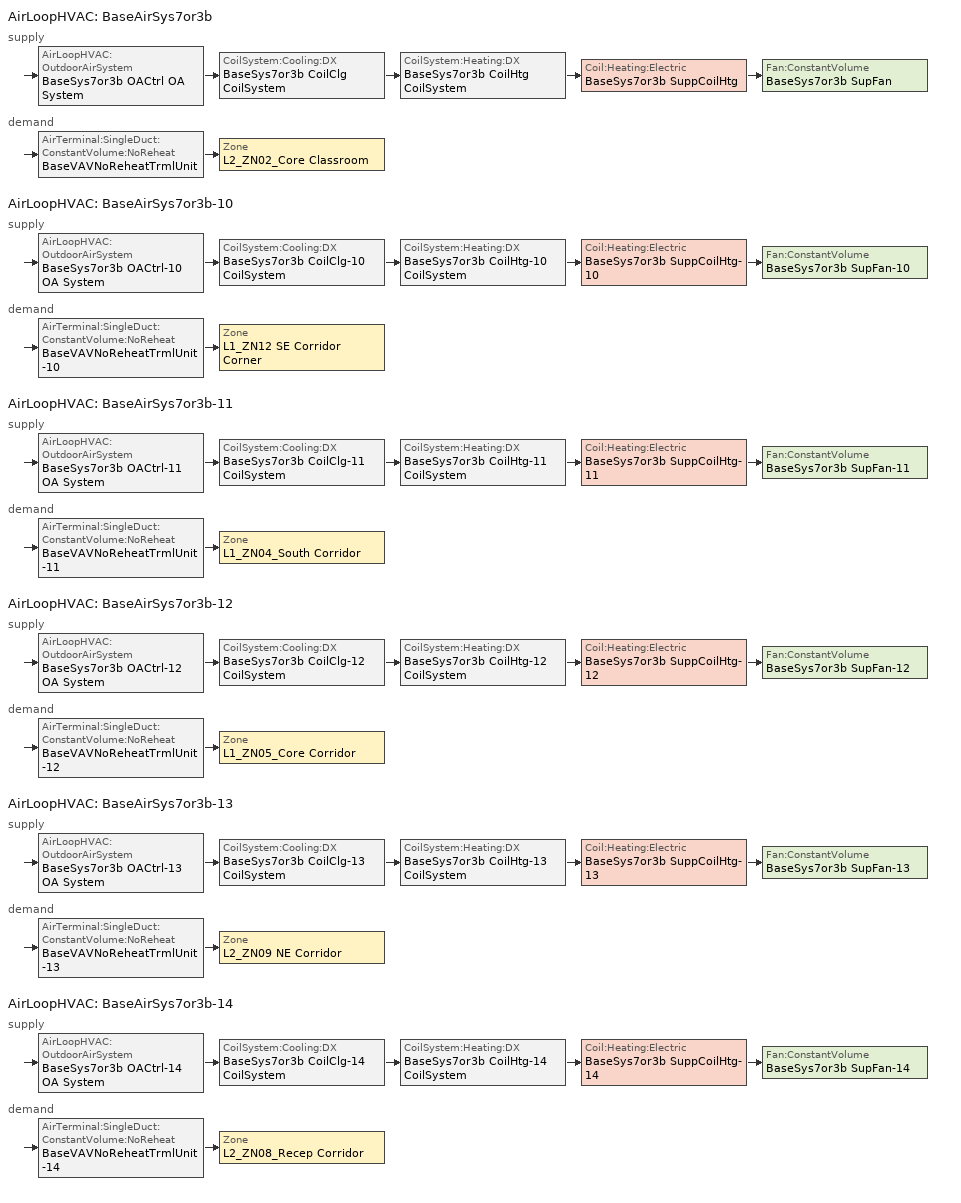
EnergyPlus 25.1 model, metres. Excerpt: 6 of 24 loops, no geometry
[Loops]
AirLoopHVAC 'BaseAirSys7or3b'
 supply: AirLoopHVAC:OutdoorAirSystem 'BaseSys7or3b OACtrl OA System' > CoilSystem:Cooling:DX 'BaseSys7or3b CoilClg CoilSystem' > CoilSystem:Heating:DX 'BaseSys7or3b CoilHtg CoilSystem' > Coil:Heating:Electric 'BaseSys7or3b SuppCoilHtg' > Fan:ConstantVolume 'BaseSys7or3b SupFan'
 demand: AirTerminal:SingleDuct:ConstantVolume:NoReheat 'BaseVAVNoReheatTrmlUnit' > Zone 'L2_ZN02_Core Classroom'
AirLoopHVAC 'BaseAirSys7or3b-10'
 supply: AirLoopHVAC:OutdoorAirSystem 'BaseSys7or3b OACtrl-10 OA System' > CoilSystem:Cooling:DX 'BaseSys7or3b CoilClg-10 CoilSystem' > CoilSystem:Heating:DX 'BaseSys7or3b CoilHtg-10 CoilSystem' > Coil:Heating:Electric 'BaseSys7or3b SuppCoilHtg-10' > Fan:ConstantVolume 'BaseSys7or3b SupFan-10'
 demand: AirTerminal:SingleDuct:ConstantVolume:NoReheat 'BaseVAVNoReheatTrmlUnit-10' > Zone 'L1_ZN12 SE Corridor Corner'
AirLoopHVAC 'BaseAirSys7or3b-11'
 supply: AirLoopHVAC:OutdoorAirSystem 'BaseSys7or3b OACtrl-11 OA System' > CoilSystem:Cooling:DX 'BaseSys7or3b CoilClg-11 CoilSystem' > CoilSystem:Heating:DX 'BaseSys7or3b CoilHtg-11 CoilSystem' > Coil:Heating:Electric 'BaseSys7or3b SuppCoilHtg-11' > Fan:ConstantVolume 'BaseSys7or3b SupFan-11'
 demand: AirTerminal:SingleDuct:ConstantVolume:NoReheat 'BaseVAVNoReheatTrmlUnit-11' > Zone 'L1_ZN04_South Corridor'
AirLoopHVAC 'BaseAirSys7or3b-12'
 supply: AirLoopHVAC:OutdoorAirSystem 'BaseSys7or3b OACtrl-12 OA System' > CoilSystem:Cooling:DX 'BaseSys7or3b CoilClg-12 CoilSystem' > CoilSystem:Heating:DX 'BaseSys7or3b CoilHtg-12 CoilSystem' > Coil:Heating:Electric 'BaseSys7or3b SuppCoilHtg-12' > Fan:ConstantVolume 'BaseSys7or3b SupFan-12'
 demand: AirTerminal:SingleDuct:ConstantVolume:NoReheat 'BaseVAVNoReheatTrmlUnit-12' > Zone 'L1_ZN05_Core Corridor'
AirLoopHVAC 'BaseAirSys7or3b-13'
 supply: AirLoopHVAC:OutdoorAirSystem 'BaseSys7or3b OACtrl-13 OA System' > CoilSystem:Cooling:DX 'BaseSys7or3b CoilClg-13 CoilSystem' > CoilSystem:Heating:DX 'BaseSys7or3b CoilHtg-13 CoilSystem' > Coil:Heating:Electric 'BaseSys7or3b SuppCoilHtg-13' > Fan:ConstantVolume 'BaseSys7or3b SupFan-13'
 demand: AirTerminal:SingleDuct:ConstantVolume:NoReheat 'BaseVAVNoReheatTrmlUnit-13' > Zone 'L2_ZN09 NE Corridor'
AirLoopHVAC 'BaseAirSys7or3b-14'
 supply: AirLoopHVAC:OutdoorAirSystem 'BaseSys7or3b OACtrl-14 OA System' > CoilSystem:Cooling:DX 'BaseSys7or3b CoilClg-14 CoilSystem' > CoilSystem:Heating:DX 'BaseSys7or3b CoilHtg-14 CoilSystem' > Coil:Heating:Electric 'BaseSys7or3b SuppCoilHtg-14' > Fan:ConstantVolume 'BaseSys7or3b SupFan-14'
 demand: AirTerminal:SingleDuct:ConstantVolume:NoReheat 'BaseVAVNoReheatTrmlUnit-14' > Zone 'L2_ZN08_Recep Corridor'
[ZoneControl:Thermostat] Temperature Difference Between Cutout And Setpoint {deltaC}=0
Name | Zone or ZoneList | Control Type Schedule | Control 1
L1_ZN04_South Corridor Thermostat | L1_ZN04_South Corridor | L1_ZN04_South Corridor Thermostat Schedule | L1_ZN04_South Corridor Thermostat
L1_ZN05_Core Corridor Thermostat | L1_ZN05_Core Corridor | L1_ZN05_Core Corridor Thermostat Schedule | L1_ZN05_Core Corridor Thermostat
L1_ZN12 SE Corridor Corner Thermostat | L1_ZN12 SE Corridor Corner | L1_ZN12 SE Corridor Corner Thermostat Schedule | L1_ZN12 SE Corridor Corner Thermostat
L2_ZN02_Core Classroom Thermostat | L2_ZN02_Core Classroom | L2_ZN02_Core Classroom Thermostat Schedule | L2_ZN02_Core Classroom Thermostat
L2_ZN08_Recep Corridor Thermostat | L2_ZN08_Recep Corridor | L2_ZN08_Recep Corridor Thermostat Schedule | L2_ZN08_Recep Corridor Thermostat
L2_ZN09 NE Corridor Thermostat | L2_ZN09 NE Corridor | L2_ZN09 NE Corridor Thermostat Schedule | L2_ZN09 NE Corridor Thermostat
[ThermostatSetpoint:DualSetpoint] Heating Setpoint Temperature Schedule=SchoolHtgSetpt; Cooling Setpoint Temperature Schedule=SchoolClgSetpt
L1_ZN04_South Corridor Thermostat; L1_ZN05_Core Corridor Thermostat; L1_ZN12 SE Corridor Corner Thermostat; L2_ZN02_Core Classroom Thermostat; L2_ZN08_Recep Corridor Thermostat; L2_ZN09 NE Corridor Thermostat
[Fan:ZoneExhaust] Availability Schedule=SchoolHVACAvail; Fan Total Efficiency=0.55575; System Availability Manager Coupling Mode=Decoupled; Balanced Exhaust Fraction Schedule=On
Name | Pressure Rise {Pa} | Maximum Flow Rate {m3/s}
L1_ZN04_South Corridor BaseExhFan | 298.401 | 0.015082
L1_ZN05_Core Corridor BaseExhFan | 237.618 | 0.0408203
L1_ZN12 SE Corridor Corner BaseExhFan | 239.61 | 0.0104669
L2_ZN02_Core Classroom BaseExhFan | 385.692 | 0.0932389
L2_ZN08_Recep Corridor BaseExhFan | 354.822 | 0.0575479
L2_ZN09 NE Corridor BaseExhFan | 914.356 | 0.019194
[Zone equipment]
L1_ZN04_South Corridor: L1_ZN04_South Corridor BaseExhFan, BaseVAVNoReheatTrmlUnit-11
L1_ZN05_Core Corridor: L1_ZN05_Core Corridor BaseExhFan, BaseVAVNoReheatTrmlUnit-12
L1_ZN12 SE Corridor Corner: L1_ZN12 SE Corridor Corner BaseExhFan, BaseVAVNoReheatTrmlUnit-10
L2_ZN02_Core Classroom: L2_ZN02_Core Classroom BaseExhFan, BaseVAVNoReheatTrmlUnit
L2_ZN08_Recep Corridor: L2_ZN08_Recep Corridor BaseExhFan, BaseVAVNoReheatTrmlUnit-14
L2_ZN09 NE Corridor: L2_ZN09 NE Corridor BaseExhFan, BaseVAVNoReheatTrmlUnit-13
[Sizing:Zone] Zone Cooling Design Supply Air Temperature Input Method=TemperatureDifference; Zone Cooling Design Supply Air Temperature {C}=14; Zone Cooling Design Supply Air Temperature Difference {deltaC}=11.1111; Zone Heating Design Supply Air Temperature Input Method=TemperatureDifference; Zone Heating Design Supply Air Temperature {C}=40; Zone Heating Design Supply Air Temperature Difference {deltaC}=13.8889; Zone Cooling Design Supply Air Humidity Ratio {kgWater/kgDryAir}=0.0085; Zone Heating Design Supply Air Humidity Ratio {kgWater/kgDryAir}=0.008; Zone Heating Sizing Factor=1; Zone Cooling Sizing Factor=1; Cooling Design Air Flow Method=DesignDay; Cooling Design Air Flow Rate {m3/s}=0; Cooling Minimum Air Flow per Zone Floor Area {m3/s-m2}=0; Cooling Minimum Air Flow {m3/s}=0; Cooling Minimum Air Flow Fraction=0; Heating Design Air Flow Method=DesignDay; Heating Design Air Flow Rate {m3/s}=0; Heating Maximum Air Flow per Zone Floor Area {m3/s-m2}=0; Heating Maximum Air Flow {m3/s}=0; Heating Maximum Air Flow Fraction=0; Account for Dedicated Outdoor Air System=No; Zone Load Sizing Method=Sensible Load Only No Latent Load; Zone Latent Cooling Design Supply Air Humidity Ratio Input Method=HumidityRatioDifference; Zone Cooling Design Supply Air Humidity Ratio Difference {kgWater/kgDryAir}=0.005; Zone Latent Heating Design Supply Air Humidity Ratio Input Method=HumidityRatioDifference; Zone Humidification Design Supply Air Humidity Ratio Difference {kgWater/kgDryAir}=0.005; Type of Space Sum to Use=Coincident
Name | Design Specification Outdoor Air Object
L1_ZN04_South Corridor | L1_ZN04_South Corridor Design Specification Outdoor Air
L1_ZN05_Core Corridor | L1_ZN05_Core Corridor Design Specification Outdoor Air
L1_ZN12 SE Corridor Corner | L1_ZN12 SE Corridor Corner Design Specification Outdoor Air
L2_ZN02_Core Classroom | L2_ZN02_Core Classroom Design Specification Outdoor Air
L2_ZN08_Recep Corridor | L2_ZN08_Recep Corridor Design Specification Outdoor Air
L2_ZN09 NE Corridor | L2_ZN09 NE Corridor Design Specification Outdoor Air
[DesignSpecification:OutdoorAir] Outdoor Air Method=Maximum; Outdoor Air Flow per Zone {m3/s}=0; Outdoor Air Flow Air Changes per Hour {1/hr}=0
Name | Outdoor Air Flow per Person {m3/s-person} | Outdoor Air Flow per Zone Floor Area {m3/s-m2}
L1_ZN04_South Corridor Design Specification Outdoor Air; L1_ZN05_Core Corridor Design Specification Outdoor Air; L1_ZN12 SE Corridor Corner Design Specification Outdoor Air; L2_ZN09 NE Corridor Design Specification Outdoor Air | 0 | 0.000762
L2_ZN02_Core Classroom Design Specification Outdoor Air | 0.00707921 | 0.000762
L2_ZN08_Recep Corridor Design Specification Outdoor Air | 0 | 0.000861334
[AirTerminal:SingleDuct:ConstantVolume:NoReheat] Availability Schedule=Always On Discrete
Name | Maximum Air Flow Rate {m3/s}
BaseVAVNoReheatTrmlUnit-11 | 0.236125
BaseVAVNoReheatTrmlUnit-12 | 0.50891
BaseVAVNoReheatTrmlUnit-10 | 0.131585
BaseVAVNoReheatTrmlUnit | 0.750604
BaseVAVNoReheatTrmlUnit-14 | 0.966978
BaseVAVNoReheatTrmlUnit-13 | 0.920798
[AirLoopHVAC] Design Return Air Flow Fraction of Supply Air Flow=1
Name | Design Supply Air Flow Rate {m3/s}
BaseAirSys7or3b | 0.750604
BaseAirSys7or3b-10 | 0.131585
BaseAirSys7or3b-11 | 0.236125
BaseAirSys7or3b-12 | 0.50891
BaseAirSys7or3b-13 | 0.920798
BaseAirSys7or3b-14 | 0.966978
[Sizing:System] Type of Load to Size On=Sensible; Design Outdoor Air Flow Rate {m3/s}=Autosize; Central Heating Maximum System Air Flow Ratio=1; Preheat Design Temperature {C}=5.68434e-14; Preheat Design Humidity Ratio {kgWater/kgDryAir}=0; Precool Design Temperature {C}=5.68434e-14; Precool Design Humidity Ratio {kgWater/kgDryAir}=0; Central Cooling Design Supply Air Temperature {C}=12.7778; Central Heating Design Supply Air Temperature {C}=35; Type of Zone Sum to Use=NonCoincident; 100% Outdoor Air in Cooling=No; 100% Outdoor Air in Heating=No; Central Cooling Design Supply Air Humidity Ratio {kgWater/kgDryAir}=0.0085; Central Heating Design Supply Air Humidity Ratio {kgWater/kgDryAir}=0.008; Cooling Supply Air Flow Rate Method=DesignDay; Cooling Supply Air Flow Rate {m3/s}=0; Cooling Supply Air Flow Rate Per Floor Area {m3/s-m2}=0.00996765; Cooling Fraction of Autosized Cooling Supply Air Flow Rate=1; Cooling Supply Air Flow Rate Per Unit Cooling Capacity {m3/s-W}=3.94755e-05; Heating Supply Air Flow Rate Method=DesignDay; Heating Supply Air Flow Rate {m3/s}=0; Heating Supply Air Flow Rate Per Floor Area {m3/s-m2}=0.00996765; Heating Fraction of Autosized Heating Supply Air Flow Rate=1; Heating Fraction of Autosized Cooling Supply Air Flow Rate=1; Heating Supply Air Flow Rate Per Unit Heating Capacity {m3/s-W}=3.15882e-05; System Outdoor Air Method=ZoneSum; Zone Maximum Outdoor Air Fraction=1; Cooling Design Capacity Method=CoolingDesignCapacity; Cooling Design Capacity {W}=Autosize; Cooling Design Capacity Per Floor Area {W/m2}=234.7; Fraction of Autosized Cooling Design Capacity=1; Heating Design Capacity Method=HeatingDesignCapacity; Heating Design Capacity {W}=Autosize; Heating Design Capacity Per Floor Area {W/m2}=157; Fraction of Autosized Heating Design Capacity=1; Central Cooling Capacity Control Method=OnOff; Occupant Diversity=Autosize
BaseAirSys7or3b; BaseAirSys7or3b-10; BaseAirSys7or3b-11; BaseAirSys7or3b-12; BaseAirSys7or3b-13; BaseAirSys7or3b-14
[AvailabilityManager:NightCycle] Applicability Schedule=Always On Discrete; Fan Schedule=SchoolHVACAvail; Control Type=CycleOnControlZone; Thermostat Tolerance {deltaC}=1.11111; Cycling Run Time Control Type=ThermostatWithMinimumRunTime; Cycling Run Time {s}=900
Name | Control Zone or Zone List
Availability Manager Night Cycle 3 | L2_ZN02_Core Classroom
Availability Manager Night Cycle 12 | L1_ZN12 SE Corridor Corner
Availability Manager Night Cycle 13 | L1_ZN04_South Corridor
Availability Manager Night Cycle 14 | L1_ZN05_Core Corridor
Availability Manager Night Cycle 15 | L2_ZN09 NE Corridor
Availability Manager Night Cycle 16 | L2_ZN08_Recep Corridor
[Controller:OutdoorAir] Minimum Outdoor Air Flow Rate {m3/s}=0; Maximum Outdoor Air Flow Rate {m3/s}=Autosize; Economizer Control Action Type=ModulateFlow; Lockout Type=NoLockout; Minimum Limit Type=FixedMinimum; High Humidity Control=No; High Humidity Outdoor Air Flow Ratio=1; Control High Indoor Humidity Based on Outdoor Humidity Ratio=Yes; Heat Recovery Bypass Control Type=BypassWhenWithinEconomizerLimits; Economizer Operation Staging=InterlockedWithMechanicalCooling
Name | Economizer Control Type | Economizer Maximum Limit Dry-Bulb Temperature {C} | Economizer Maximum Limit Enthalpy {J/kg} | Minimum Outdoor Air Schedule | Maximum Fraction of Outdoor Air Schedule | Mechanical Ventilation Controller
BaseSys7or3b OACtrl | FixedDryBulb | 21.6667 | 116300 | BaseSys7or3b OACtrl Schedule | BaseSys7or3b OACtrl Max OA Schedule | BaseSys7or3b OACtrl Mech Vent Controller
BaseSys7or3b OACtrl-10 | NoEconomizer |  | 64000 | BaseSys7or3b OACtrl-10 Schedule |  | BaseSys7or3b OACtrl-10 Mech Vent Controller
BaseSys7or3b OACtrl-11 | NoEconomizer |  | 64000 | BaseSys7or3b OACtrl-11 Schedule |  | BaseSys7or3b OACtrl-11 Mech Vent Controller
BaseSys7or3b OACtrl-12 | FixedDryBulb | 21.6667 | 116300 | BaseSys7or3b OACtrl-12 Schedule | BaseSys7or3b OACtrl-12 Max OA Schedule | BaseSys7or3b OACtrl-12 Mech Vent Controller
BaseSys7or3b OACtrl-13 | FixedDryBulb | 21.6667 | 116300 | BaseSys7or3b OACtrl-13 Schedule | BaseSys7or3b OACtrl-13 Max OA Schedule | BaseSys7or3b OACtrl-13 Mech Vent Controller
BaseSys7or3b OACtrl-14 | FixedDryBulb | 21.6667 | 116300 | BaseSys7or3b OACtrl-14 Schedule | BaseSys7or3b OACtrl-14 Max OA Schedule | BaseSys7or3b OACtrl-14 Mech Vent Controller
[Controller:MechanicalVentilation] System Outdoor Air Method=ZoneSum
Name | Availability Schedule | Demand Controlled Ventilation | Zone or ZoneList Name 1 | Design Specification Outdoor Air Object Name 1
BaseSys7or3b OACtrl Mech Vent Controller | BaseSys7or3b OACtrl Schedule | Yes | L2_ZN02_Core Classroom | L2_ZN02_Core Classroom Design Specification Outdoor Air
BaseSys7or3b OACtrl-10 Mech Vent Controller | BaseSys7or3b OACtrl-10 Schedule | No | L1_ZN12 SE Corridor Corner | L1_ZN12 SE Corridor Corner Design Specification Outdoor Air
BaseSys7or3b OACtrl-11 Mech Vent Controller | BaseSys7or3b OACtrl-11 Schedule | No | L1_ZN04_South Corridor | L1_ZN04_South Corridor Design Specification Outdoor Air
BaseSys7or3b OACtrl-12 Mech Vent Controller | BaseSys7or3b OACtrl-12 Schedule | No | L1_ZN05_Core Corridor | L1_ZN05_Core Corridor Design Specification Outdoor Air
BaseSys7or3b OACtrl-13 Mech Vent Controller | BaseSys7or3b OACtrl-13 Schedule | No | L2_ZN09 NE Corridor | L2_ZN09 NE Corridor Design Specification Outdoor Air
BaseSys7or3b OACtrl-14 Mech Vent Controller | BaseSys7or3b OACtrl-14 Schedule | No | L2_ZN08_Recep Corridor | L2_ZN08_Recep Corridor Design Specification Outdoor Air
[SetpointManager:MixedAir] Control Variable=Temperature
Name | Setpoint Node or NodeList
BaseSys7or3b OACtrl OA System Mixed Air Node OS Default SPM | BaseSys7or3b OACtrl OA System Mixed Air Node
BaseSys7or3b CoilClg Outlet Node OS Default SPM | BaseSys7or3b CoilClg Outlet Node
BaseSys7or3b CoilHtg Outlet Node OS Default SPM | BaseSys7or3b CoilHtg Outlet Node
BaseSys7or3b SuppCoilHtg Outlet Node OS Default SPM | BaseSys7or3b SuppCoilHtg Outlet Node
BaseSys7or3b OACtrl-10 OA System Mixed Air Node OS Default SPM | BaseSys7or3b OACtrl-10 OA System Mixed Air Node
BaseSys7or3b CoilClg-10 Outlet Node OS Default SPM | BaseSys7or3b CoilClg-10 Outlet Node
BaseSys7or3b CoilHtg-10 Outlet Node OS Default SPM | BaseSys7or3b CoilHtg-10 Outlet Node
BaseSys7or3b SuppCoilHtg-10 Outlet Node OS Default SPM | BaseSys7or3b SuppCoilHtg-10 Outlet Node
BaseSys7or3b OACtrl-11 OA System Mixed Air Node OS Default SPM | BaseSys7or3b OACtrl-11 OA System Mixed Air Node
BaseSys7or3b CoilClg-11 Outlet Node OS Default SPM | BaseSys7or3b CoilClg-11 Outlet Node
BaseSys7or3b CoilHtg-11 Outlet Node OS Default SPM | BaseSys7or3b CoilHtg-11 Outlet Node
BaseSys7or3b SuppCoilHtg-11 Outlet Node OS Default SPM | BaseSys7or3b SuppCoilHtg-11 Outlet Node
BaseSys7or3b OACtrl-12 OA System Mixed Air Node OS Default SPM | BaseSys7or3b OACtrl-12 OA System Mixed Air Node
BaseSys7or3b CoilClg-12 Outlet Node OS Default SPM | BaseSys7or3b CoilClg-12 Outlet Node
BaseSys7or3b CoilHtg-12 Outlet Node OS Default SPM | BaseSys7or3b CoilHtg-12 Outlet Node
BaseSys7or3b SuppCoilHtg-12 Outlet Node OS Default SPM | BaseSys7or3b SuppCoilHtg-12 Outlet Node
BaseSys7or3b OACtrl-13 OA System Mixed Air Node OS Default SPM | BaseSys7or3b OACtrl-13 OA System Mixed Air Node
BaseSys7or3b CoilClg-13 Outlet Node OS Default SPM | BaseSys7or3b CoilClg-13 Outlet Node
BaseSys7or3b CoilHtg-13 Outlet Node OS Default SPM | BaseSys7or3b CoilHtg-13 Outlet Node
BaseSys7or3b SuppCoilHtg-13 Outlet Node OS Default SPM | BaseSys7or3b SuppCoilHtg-13 Outlet Node
BaseSys7or3b OACtrl-14 OA System Mixed Air Node OS Default SPM | BaseSys7or3b OACtrl-14 OA System Mixed Air Node
BaseSys7or3b CoilClg-14 Outlet Node OS Default SPM | BaseSys7or3b CoilClg-14 Outlet Node
BaseSys7or3b CoilHtg-14 Outlet Node OS Default SPM | BaseSys7or3b CoilHtg-14 Outlet Node
BaseSys7or3b SuppCoilHtg-14 Outlet Node OS Default SPM | BaseSys7or3b SuppCoilHtg-14 Outlet Node
[CoilSystem:Cooling:DX] Availability Schedule=Always On Discrete
Name | Cooling Coil
BaseSys7or3b CoilClg CoilSystem | BaseSys7or3b CoilClg
BaseSys7or3b CoilClg-10 CoilSystem | BaseSys7or3b CoilClg-10
BaseSys7or3b CoilClg-11 CoilSystem | BaseSys7or3b CoilClg-11
BaseSys7or3b CoilClg-12 CoilSystem | BaseSys7or3b CoilClg-12
BaseSys7or3b CoilClg-13 CoilSystem | BaseSys7or3b CoilClg-13
BaseSys7or3b CoilClg-14 CoilSystem | BaseSys7or3b CoilClg-14
[Coil:Cooling:DX:SingleSpeed] Availability Schedule=Always On Discrete; Gross Rated Sensible Heat Ratio=Autosize; Gross Rated Cooling COP {W/W}=4.07563; Rated Evaporator Fan Power Per Volume Flow Rate 2017 {W/(m3/s)}=773.3; Rated Evaporator Fan Power Per Volume Flow Rate 2023 {W/(m3/s)}=934.4; Total Cooling Capacity Function of Temperature Curve=CoilClgDXQRatio_fTwbToadbSI; Total Cooling Capacity Function of Flow Fraction Curve=CoilClgDXSnglQRatio_fCFMRatio; Energy Input Ratio Function of Flow Fraction Curve=CoilClgDXSnglEIRRatio_fCFMRatio; Part Load Fraction Correlation Curve=CoilClgDXSEEREIRRatio_fQFrac; Minimum Outdoor Dry-Bulb Temperature for Compressor Operation {C}=-25; Nominal Time for Condensate Removal to Begin {s}=0; Ratio of Initial Moisture Evaporation Rate and Steady State Latent Capacity=0; Maximum Cycling Rate {cycles/hr}=0; Latent Capacity Time Constant {s}=0; Condenser Type=AirCooled; Evaporative Condenser Effectiveness=0.9; Evaporative Condenser Air Flow Rate {m3/s}=Autosize; Evaporative Condenser Pump Rated Power Consumption {W}=Autosize; Crankcase Heater Capacity {W}=0; Maximum Outdoor Dry-Bulb Temperature for Crankcase Heater Operation {C}=10; Basin Heater Capacity {W/K}=0; Basin Heater Setpoint Temperature {C}=2
Name | Gross Rated Total Cooling Capacity {W} | Rated Air Flow Rate {m3/s} | Energy Input Ratio Function of Temperature Curve
BaseSys7or3b CoilClg | 16527.2 | 0.750604 | CoilClgDXSEEREIR_fTwbToadbSI
BaseSys7or3b CoilClg-10 | 2963.15 | 0.131585 | CoilClgDXSEEREIR_fTwbToadbSI-10
BaseSys7or3b CoilClg-11 | 4930.86 | 0.236125 | CoilClgDXSEEREIR_fTwbToadbSI-11
BaseSys7or3b CoilClg-12 | 10289.4 | 0.50891 | CoilClgDXSEEREIR_fTwbToadbSI-12
BaseSys7or3b CoilClg-13 | 16872 | 0.920798 | CoilClgDXSEEREIR_fTwbToadbSI-13
BaseSys7or3b CoilClg-14 | 19423.8 | 0.966978 | CoilClgDXSEEREIR_fTwbToadbSI-14
[Fan:ConstantVolume] Availability Schedule=SchoolHVACAvail; Motor In Airstream Fraction=1
Name | Fan Total Efficiency | Pressure Rise {Pa} | Maximum Flow Rate {m3/s} | Motor Efficiency
BaseSys7or3b SupFan | 0.56225 | 835.932 | 0.750604 | 0.865
BaseSys7or3b SupFan-10 | 0.55575 | 855.117 | 0.131585 | 0.855
BaseSys7or3b SupFan-11 | 0.55575 | 855.117 | 0.236125 | 0.855
BaseSys7or3b SupFan-12 | 0.55575 | 855.117 | 0.50891 | 0.855
BaseSys7or3b SupFan-13 | 0.56225 | 865.121 | 0.920798 | 0.865
BaseSys7or3b SupFan-14 | 0.56225 | 863.038 | 0.966978 | 0.865
[SetpointManager:SingleZone:Reheat] Control Variable=Temperature; Minimum Supply Air Temperature {C}=-99; Maximum Supply Air Temperature {C}=99
Name | Control Zone | Setpoint Node or NodeList
Setpoint Manager Single Zone Reheat 1 | L2_ZN02_Core Classroom | BaseSys7or3b SupFan Outlet Node
Setpoint Manager Single Zone Reheat 10 | L1_ZN12 SE Corridor Corner | BaseSys7or3b SupFan-10 Outlet Node
Setpoint Manager Single Zone Reheat 11 | L1_ZN04_South Corridor | BaseSys7or3b SupFan-11 Outlet Node
Setpoint Manager Single Zone Reheat 12 | L1_ZN05_Core Corridor | BaseSys7or3b SupFan-12 Outlet Node
Setpoint Manager Single Zone Reheat 13 | L2_ZN09 NE Corridor | BaseSys7or3b SupFan-13 Outlet Node
Setpoint Manager Single Zone Reheat 14 | L2_ZN08_Recep Corridor | BaseSys7or3b SupFan-14 Outlet Node
[CoilSystem:Heating:DX] Availability Schedule=Always On Discrete
Name | Heating Coil
BaseSys7or3b CoilHtg CoilSystem | BaseSys7or3b CoilHtg
BaseSys7or3b CoilHtg-10 CoilSystem | BaseSys7or3b CoilHtg-10
BaseSys7or3b CoilHtg-11 CoilSystem | BaseSys7or3b CoilHtg-11
BaseSys7or3b CoilHtg-12 CoilSystem | BaseSys7or3b CoilHtg-12
BaseSys7or3b CoilHtg-13 CoilSystem | BaseSys7or3b CoilHtg-13
BaseSys7or3b CoilHtg-14 CoilSystem | BaseSys7or3b CoilHtg-14
[Coil:Heating:DX:SingleSpeed] Availability Schedule=Always On Discrete; Gross Rated Heating COP {W/W}=3.52162; Rated Supply Fan Power Per Volume Flow Rate 2017 {W/(m3/s)}=773.3; Rated Supply Fan Power Per Volume Flow Rate 2023 {W/(m3/s)}=934.4; Heating Capacity Function of Temperature Curve=CoilHtgHPQRatio_fToadbSI; Heating Capacity Function of Flow Fraction Curve=CoilHtgHPQRatio_fCFMRatio; Energy Input Ratio Function of Temperature Curve=CoilHtgHPEIRRatio_fToadbSI; Energy Input Ratio Function of Flow Fraction Curve=CoilHtgHPEIRRatio_fCFMRatio; Part Load Fraction Correlation Curve=CoilHtgHPEIRRatio_fQFrac; Minimum Outdoor Dry-Bulb Temperature for Compressor Operation {C}=-8.33333; Maximum Outdoor Dry-Bulb Temperature for Defrost Operation {C}=4.44444; Maximum Outdoor Dry-Bulb Temperature for Crankcase Heater Operation {C}=10; Defrost Strategy=ReverseCycle; Defrost Control=Timed; Defrost Time Period Fraction=0.058333; Resistive Defrost Heater Capacity {W}=2000
Name | Gross Rated Heating Capacity {W} | Rated Air Flow Rate {m3/s} | Defrost Energy Input Ratio Function of Temperature Curve | Crankcase Heater Capacity {W}
BaseSys7or3b CoilHtg | 16527.2 | 0.750604 | BaseSys7or3b CoilHtg Defrost Curve | 45.0415
BaseSys7or3b CoilHtg-10 | 2963.15 | 0.131585 | BaseSys7or3b CoilHtg-10 Defrost Curve | 8.07546
BaseSys7or3b CoilHtg-11 | 4930.86 | 0.236125 | BaseSys7or3b CoilHtg-11 Defrost Curve | 13.4381
BaseSys7or3b CoilHtg-12 | 10289.4 | 0.50891 | BaseSys7or3b CoilHtg-12 Defrost Curve | 28.0417
BaseSys7or3b CoilHtg-13 | 16872 | 0.920798 | BaseSys7or3b CoilHtg-13 Defrost Curve | 45.9814
BaseSys7or3b CoilHtg-14 | 19423.8 | 0.966978 | BaseSys7or3b CoilHtg-14 Defrost Curve | 52.9357
[Coil:Heating:Electric] Efficiency=1
Name | Availability Schedule | Nominal Capacity {W}
BaseSys7or3b SuppCoilHtg | BaseSys7or3b SuppCoilHtg AvailSch | 13764.1
BaseSys7or3b SuppCoilHtg-10 | BaseSys7or3b SuppCoilHtg-10 AvailSch | 1987.98
BaseSys7or3b SuppCoilHtg-11 | BaseSys7or3b SuppCoilHtg-11 AvailSch | 3265.43
BaseSys7or3b SuppCoilHtg-12 | BaseSys7or3b SuppCoilHtg-12 AvailSch | 7692.47
BaseSys7or3b SuppCoilHtg-13 | BaseSys7or3b SuppCoilHtg-13 AvailSch | 9982.47
BaseSys7or3b SuppCoilHtg-14 | BaseSys7or3b SuppCoilHtg-14 AvailSch | 13217.9
[EnergyManagementSystem:Program]
BaseSys7or3b_SuppCoilHtg_5_Avail_Setter: SET LockoutSetPt = ( 35.000 - 32 ) * 5 / 9; IF OutdoorDBTemp >= LockoutSetPt; SET BaseSys7or3b_SuppCoilHtg_5_Avail = 0; ELSE; SET BaseSys7or3b_SuppCoilHtg_5_Avail = 1; ENDIF
BaseSys7or3b_SuppCoilHtg_6_Avail_Setter: SET LockoutSetPt = ( 35.000 - 32 ) * 5 / 9; IF OutdoorDBTemp >= LockoutSetPt; SET BaseSys7or3b_SuppCoilHtg_6_Avail = 0; ELSE; SET BaseSys7or3b_SuppCoilHtg_6_Avail = 1; ENDIF
BaseSys7or3b_SuppCoilHtg_7_Avail_Setter: SET LockoutSetPt = ( 35.000 - 32 ) * 5 / 9; IF OutdoorDBTemp >= LockoutSetPt; SET BaseSys7or3b_SuppCoilHtg_7_Avail = 0; ELSE; SET BaseSys7or3b_SuppCoilHtg_7_Avail = 1; ENDIF
BaseSys7or3b_SuppCoilHtg_8_Avail_Setter: SET LockoutSetPt = ( 35.000 - 32 ) * 5 / 9; IF OutdoorDBTemp >= LockoutSetPt; SET BaseSys7or3b_SuppCoilHtg_8_Avail = 0; ELSE; SET BaseSys7or3b_SuppCoilHtg_8_Avail = 1; ENDIF
BaseSys7or3b_SuppCoilHtg_9_Avail_Setter: SET LockoutSetPt = ( 35.000 - 32 ) * 5 / 9; IF OutdoorDBTemp >= LockoutSetPt; SET BaseSys7or3b_SuppCoilHtg_9_Avail = 0; ELSE; SET BaseSys7or3b_SuppCoilHtg_9_Avail = 1; ENDIF
BaseSys7or3b_SuppCoilHtg_10_Avail_Setter: SET LockoutSetPt = ( 35.000 - 32 ) * 5 / 9; IF OutdoorDBTemp >= LockoutSetPt; SET BaseSys7or3b_SuppCoilHtg_10_Avail = 0; ELSE; SET BaseSys7or3b_SuppCoilHtg_10_Avail = 1; ENDIF
BaseSys7or3b_SuppCoilHtg_11_Avail_Setter: SET LockoutSetPt = ( 35.000 - 32 ) * 5 / 9; IF OutdoorDBTemp >= LockoutSetPt; SET BaseSys7or3b_SuppCoilHtg_11_Avail = 0; ELSE; SET BaseSys7or3b_SuppCoilHtg_11_Avail = 1; ENDIF
BaseSys7or3b_SuppCoilHtg_12_Avail_Setter: SET LockoutSetPt = ( 35.000 - 32 ) * 5 / 9; IF OutdoorDBTemp >= LockoutSetPt; SET BaseSys7or3b_SuppCoilHtg_12_Avail = 0; ELSE; SET BaseSys7or3b_SuppCoilHtg_12_Avail = 1; ENDIF
BaseSys7or3b_SuppCoilHtg_13_Avail_Setter: SET LockoutSetPt = ( 35.000 - 32 ) * 5 / 9; IF OutdoorDBTemp >= LockoutSetPt; SET BaseSys7or3b_SuppCoilHtg_13_Avail = 0; ELSE; SET BaseSys7or3b_SuppCoilHtg_13_Avail = 1; ENDIF
BaseSys7or3b_SuppCoilHtg_14_Avail_Setter: SET LockoutSetPt = ( 35.000 - 32 ) * 5 / 9; IF OutdoorDBTemp >= LockoutSetPt; SET BaseSys7or3b_SuppCoilHtg_14_Avail = 0; ELSE; SET BaseSys7or3b_SuppCoilHtg_14_Avail = 1; ENDIF
BaseSys7or3b_SuppCoilHtg_15_Avail_Setter: SET LockoutSetPt = ( 35.000 - 32 ) * 5 / 9; IF OutdoorDBTemp >= LockoutSetPt; SET BaseSys7or3b_SuppCoilHtg_15_Avail = 0; ELSE; SET BaseSys7or3b_SuppCoilHtg_15_Avail = 1; ENDIF
BaseSys7or3b_SuppCoilHtg_16_Avail_Setter: SET LockoutSetPt = ( 35.000 - 32 ) * 5 / 9; IF OutdoorDBTemp >= LockoutSetPt; SET BaseSys7or3b_SuppCoilHtg_16_Avail = 0; ELSE; SET BaseSys7or3b_SuppCoilHtg_16_Avail = 1; ENDIF
[Schedule:Year]
SchoolHtgSetpt: SchoolHtgSetptWk, 1, 1, 12, 31
SchoolClgSetpt: SchoolClgSetptWk, 1, 1, 12, 31
SchoolHVACAvail: SchoolHVACAvailWk, 1, 1, 12, 31
On: OnWk, 1, 1, 12, 31
BaseSys7or3b OACtrl Schedule: BaseSys7or3b OACtrl Schedule Week 1, 1, 1, 12, 31
BaseSys7or3b OACtrl-10 Schedule: BaseSys7or3b OACtrl-10 Schedule Week 1, 1, 1, 12, 31
BaseSys7or3b OACtrl-11 Schedule: BaseSys7or3b OACtrl-11 Schedule Week 1, 1, 1, 12, 31
BaseSys7or3b OACtrl-12 Schedule: BaseSys7or3b OACtrl-12 Schedule Week 1, 1, 1, 12, 31
BaseSys7or3b OACtrl-13 Schedule: BaseSys7or3b OACtrl-13 Schedule Week 1, 1, 1, 12, 31
BaseSys7or3b OACtrl-14 Schedule: BaseSys7or3b OACtrl-14 Schedule Week 1, 1, 1, 12, 31
BaseSys7or3b OACtrl Max OA Schedule: BaseSys7or3b OACtrl Max OA Schedule Week Rule - Jan1-Dec31, 1, 1, 12, 31
BaseSys7or3b OACtrl-12 Max OA Schedule: BaseSys7or3b OACtrl-12 Max OA Schedule Week Rule - Jan1-Dec31, 1, 1, 12, 31
BaseSys7or3b OACtrl-13 Max OA Schedule: BaseSys7or3b OACtrl-13 Max OA Schedule Week Rule - Jan1-Dec31, 1, 1, 12, 31
BaseSys7or3b OACtrl-14 Max OA Schedule: BaseSys7or3b OACtrl-14 Max OA Schedule Week Rule - Jan1-Dec31, 1, 1, 12, 31
[Schedule:Week:Daily]
SchoolHtgSetptWk: SchoolHtgSetptSun, SchoolHtgSetptWD, SchoolHtgSetptWD, SchoolHtgSetptWD, SchoolHtgSetptWD, SchoolHtgSetptWD, SchoolHtgSetptSat, SchoolHtgSetptSun, SchoolHtgSetptWD, SchoolHtgSetptWD, SchoolHtgSetptSun, SchoolHtgSetptSun
SchoolClgSetptWk: SchoolClgSetptSun, SchoolClgSetptWD, SchoolClgSetptWD, SchoolClgSetptWD, SchoolClgSetptWD, SchoolClgSetptWD, SchoolClgSetptSat, SchoolClgSetptSun, SchoolClgSetptWD, SchoolClgSetptWD, SchoolClgSetptSun, SchoolClgSetptSun
SchoolHVACAvailWk: SchoolHVACAvailSun, SchoolHVACAvailWD, SchoolHVACAvailWD, SchoolHVACAvailWD, SchoolHVACAvailWD, SchoolHVACAvailWD, SchoolHVACAvailSat, SchoolHVACAvailSun, AllOnHVACAvailDay, AllOnHVACAvailDay, SchoolHVACAvailSun, SchoolHVACAvailSun
OnWk: OnDay, OnDay, OnDay, OnDay, OnDay, OnDay, OnDay, OnDay, OnDay, OnDay, OnDay, OnDay
BaseSys7or3b OACtrl Schedule Week 1: BaseSys7or3b OACtrl Schedule Week 1 Sunday, BaseSys7or3b OACtrl Schedule Week 1 Monday, BaseSys7or3b OACtrl Schedule Week 1 Tuesday, BaseSys7or3b OACtrl Schedule Week 1 Wednesday, BaseSys7or3b OACtrl Schedule Week 1 Thursday, BaseSys7or3b OACtrl Schedule Week 1 Friday, BaseSys7or3b OACtrl Schedule Week 1 Saturday, BaseSys7or3b OACtrl Schedule Week 1 Holiday, BaseSys7or3b OACtrl Schedule Week 1 Summer, BaseSys7or3b OACtrl Schedule Week 1 Winter, BaseSys7or3b OACtrl Schedule Week 1 Custom 1, BaseSys7or3b OACtrl Schedule Week 1 Custom 2
BaseSys7or3b OACtrl-10 Schedule Week 1: BaseSys7or3b OACtrl-10 Schedule Week 1 Sunday, BaseSys7or3b OACtrl-10 Schedule Week 1 Monday, BaseSys7or3b OACtrl-10 Schedule Week 1 Tuesday, BaseSys7or3b OACtrl-10 Schedule Week 1 Wednesday, BaseSys7or3b OACtrl-10 Schedule Week 1 Thursday, BaseSys7or3b OACtrl-10 Schedule Week 1 Friday, BaseSys7or3b OACtrl-10 Schedule Week 1 Saturday, BaseSys7or3b OACtrl-10 Schedule Week 1 Holiday, BaseSys7or3b OACtrl-10 Schedule Week 1 Summer, BaseSys7or3b OACtrl-10 Schedule Week 1 Winter, BaseSys7or3b OACtrl-10 Schedule Week 1 Custom 1, BaseSys7or3b OACtrl-10 Schedule Week 1 Custom 2
BaseSys7or3b OACtrl-11 Schedule Week 1: BaseSys7or3b OACtrl-11 Schedule Week 1 Sunday, BaseSys7or3b OACtrl-11 Schedule Week 1 Monday, BaseSys7or3b OACtrl-11 Schedule Week 1 Tuesday, BaseSys7or3b OACtrl-11 Schedule Week 1 Wednesday, BaseSys7or3b OACtrl-11 Schedule Week 1 Thursday, BaseSys7or3b OACtrl-11 Schedule Week 1 Friday, BaseSys7or3b OACtrl-11 Schedule Week 1 Saturday, BaseSys7or3b OACtrl-11 Schedule Week 1 Holiday, BaseSys7or3b OACtrl-11 Schedule Week 1 Summer, BaseSys7or3b OACtrl-11 Schedule Week 1 Winter, BaseSys7or3b OACtrl-11 Schedule Week 1 Custom 1, BaseSys7or3b OACtrl-11 Schedule Week 1 Custom 2
BaseSys7or3b OACtrl-12 Schedule Week 1: BaseSys7or3b OACtrl-12 Schedule Week 1 Sunday, BaseSys7or3b OACtrl-12 Schedule Week 1 Monday, BaseSys7or3b OACtrl-12 Schedule Week 1 Tuesday, BaseSys7or3b OACtrl-12 Schedule Week 1 Wednesday, BaseSys7or3b OACtrl-12 Schedule Week 1 Thursday, BaseSys7or3b OACtrl-12 Schedule Week 1 Friday, BaseSys7or3b OACtrl-12 Schedule Week 1 Saturday, BaseSys7or3b OACtrl-12 Schedule Week 1 Holiday, BaseSys7or3b OACtrl-12 Schedule Week 1 Summer, BaseSys7or3b OACtrl-12 Schedule Week 1 Winter, BaseSys7or3b OACtrl-12 Schedule Week 1 Custom 1, BaseSys7or3b OACtrl-12 Schedule Week 1 Custom 2
BaseSys7or3b OACtrl-13 Schedule Week 1: BaseSys7or3b OACtrl-13 Schedule Week 1 Sunday, BaseSys7or3b OACtrl-13 Schedule Week 1 Monday, BaseSys7or3b OACtrl-13 Schedule Week 1 Tuesday, BaseSys7or3b OACtrl-13 Schedule Week 1 Wednesday, BaseSys7or3b OACtrl-13 Schedule Week 1 Thursday, BaseSys7or3b OACtrl-13 Schedule Week 1 Friday, BaseSys7or3b OACtrl-13 Schedule Week 1 Saturday, BaseSys7or3b OACtrl-13 Schedule Week 1 Holiday, BaseSys7or3b OACtrl-13 Schedule Week 1 Summer, BaseSys7or3b OACtrl-13 Schedule Week 1 Winter, BaseSys7or3b OACtrl-13 Schedule Week 1 Custom 1, BaseSys7or3b OACtrl-13 Schedule Week 1 Custom 2
BaseSys7or3b OACtrl-14 Schedule Week 1: BaseSys7or3b OACtrl-14 Schedule Week 1 Sunday, BaseSys7or3b OACtrl-14 Schedule Week 1 Monday, BaseSys7or3b OACtrl-14 Schedule Week 1 Tuesday, BaseSys7or3b OACtrl-14 Schedule Week 1 Wednesday, BaseSys7or3b OACtrl-14 Schedule Week 1 Thursday, BaseSys7or3b OACtrl-14 Schedule Week 1 Friday, BaseSys7or3b OACtrl-14 Schedule Week 1 Saturday, BaseSys7or3b OACtrl-14 Schedule Week 1 Holiday, BaseSys7or3b OACtrl-14 Schedule Week 1 Summer, BaseSys7or3b OACtrl-14 Schedule Week 1 Winter, BaseSys7or3b OACtrl-14 Schedule Week 1 Custom 1, BaseSys7or3b OACtrl-14 Schedule Week 1 Custom 2
BaseSys7or3b OACtrl Max OA Schedule Week Rule - Jan1-Dec31: BaseSys7or3b OACtrl Max OA Schedule Day Schedule, BaseSys7or3b OACtrl Max OA Schedule Day Schedule, BaseSys7or3b OACtrl Max OA Schedule Day Schedule, BaseSys7or3b OACtrl Max OA Schedule Day Schedule, BaseSys7or3b OACtrl Max OA Schedule Day Schedule, BaseSys7or3b OACtrl Max OA Schedule Day Schedule, BaseSys7or3b OACtrl Max OA Schedule Day Schedule, BaseSys7or3b OACtrl Max OA Schedule Day Schedule, BaseSys7or3b OACtrl Max OA Schedule Day Schedule, BaseSys7or3b OACtrl Max OA Schedule Day Schedule, BaseSys7or3b OACtrl Max OA Schedule Day Schedule, BaseSys7or3b OACtrl Max OA Schedule Day Schedule
BaseSys7or3b OACtrl-12 Max OA Schedule Week Rule - Jan1-Dec31: BaseSys7or3b OACtrl-12 Max OA Schedule Day Schedule, BaseSys7or3b OACtrl-12 Max OA Schedule Day Schedule, BaseSys7or3b OACtrl-12 Max OA Schedule Day Schedule, BaseSys7or3b OACtrl-12 Max OA Schedule Day Schedule, BaseSys7or3b OACtrl-12 Max OA Schedule Day Schedule, BaseSys7or3b OACtrl-12 Max OA Schedule Day Schedule, BaseSys7or3b OACtrl-12 Max OA Schedule Day Schedule, BaseSys7or3b OACtrl-12 Max OA Schedule Day Schedule, BaseSys7or3b OACtrl-12 Max OA Schedule Day Schedule, BaseSys7or3b OACtrl-12 Max OA Schedule Day Schedule, BaseSys7or3b OACtrl-12 Max OA Schedule Day Schedule, BaseSys7or3b OACtrl-12 Max OA Schedule Day Schedule
BaseSys7or3b OACtrl-13 Max OA Schedule Week Rule - Jan1-Dec31: BaseSys7or3b OACtrl-13 Max OA Schedule Day Schedule, BaseSys7or3b OACtrl-13 Max OA Schedule Day Schedule, BaseSys7or3b OACtrl-13 Max OA Schedule Day Schedule, BaseSys7or3b OACtrl-13 Max OA Schedule Day Schedule, BaseSys7or3b OACtrl-13 Max OA Schedule Day Schedule, BaseSys7or3b OACtrl-13 Max OA Schedule Day Schedule, BaseSys7or3b OACtrl-13 Max OA Schedule Day Schedule, BaseSys7or3b OACtrl-13 Max OA Schedule Day Schedule, BaseSys7or3b OACtrl-13 Max OA Schedule Day Schedule, BaseSys7or3b OACtrl-13 Max OA Schedule Day Schedule, BaseSys7or3b OACtrl-13 Max OA Schedule Day Schedule, BaseSys7or3b OACtrl-13 Max OA Schedule Day Schedule
BaseSys7or3b OACtrl-14 Max OA Schedule Week Rule - Jan1-Dec31: BaseSys7or3b OACtrl-14 Max OA Schedule Day Schedule, BaseSys7or3b OACtrl-14 Max OA Schedule Day Schedule, BaseSys7or3b OACtrl-14 Max OA Schedule Day Schedule, BaseSys7or3b OACtrl-14 Max OA Schedule Day Schedule, BaseSys7or3b OACtrl-14 Max OA Schedule Day Schedule, BaseSys7or3b OACtrl-14 Max OA Schedule Day Schedule, BaseSys7or3b OACtrl-14 Max OA Schedule Day Schedule, BaseSys7or3b OACtrl-14 Max OA Schedule Day Schedule, BaseSys7or3b OACtrl-14 Max OA Schedule Day Schedule, BaseSys7or3b OACtrl-14 Max OA Schedule Day Schedule, BaseSys7or3b OACtrl-14 Max OA Schedule Day Schedule, BaseSys7or3b OACtrl-14 Max OA Schedule Day Schedule
[Schedule:Day:Interval]
OnDay; AllOnHVACAvailDay; BaseSys7or3b OACtrl Schedule Week 1 Summer; BaseSys7or3b OACtrl Schedule Week 1 Winter; BaseSys7or3b OACtrl-10 Schedule Week 1 Summer; BaseSys7or3b OACtrl-10 Schedule Week 1 Winter; BaseSys7or3b OACtrl-11 Schedule Week 1 Summer; BaseSys7or3b OACtrl-11 Schedule Week 1 Winter; BaseSys7or3b OACtrl-12 Schedule Week 1 Summer; BaseSys7or3b OACtrl-12 Schedule Week 1 Winter; BaseSys7or3b OACtrl-13 Schedule Week 1 Summer; BaseSys7or3b OACtrl-13 Schedule Week 1 Winter; BaseSys7or3b OACtrl-14 Schedule Week 1 Summer; BaseSys7or3b OACtrl-14 Schedule Week 1 Winter: No, 01:00, 1, 02:00, 1, 03:00, 1, 04:00, 1, 05:00, 1, 06:00, 1, 07:00, 1, 08:00, 1, 09:00, 1, 10:00, 1, 11:00, 1, 12:00, 1, 13:00, 1, 14:00, 1, 15:00, 1, 16:00, 1, 17:00, 1, 18:00, 1, 19:00, 1, 20:00, 1, 21:00, 1, 22:00, 1, 23:00, 1, 24:00, 1
SchoolHtgSetptSun: No, 01:00, 15.5556, 02:00, 15.5556, 03:00, 15.5556, 04:00, 15.5556, 05:00, 15.5556, 06:00, 15.5556, 07:00, 15.5556, 08:00, 15.5556, 09:00, 15.5556, 10:00, 15.5556, 11:00, 15.5556, 12:00, 15.5556, 13:00, 15.5556, 14:00, 15.5556, 15:00, 15.5556, 16:00, 15.5556, 17:00, 15.5556, 18:00, 15.5556, 19:00, 15.5556, 20:00, 15.5556, 21:00, 15.5556, 22:00, 15.5556, 23:00, 15.5556, 24:00, 15.5556
SchoolHtgSetptWD: No, 01:00, 15.5556, 02:00, 15.5556, 03:00, 15.5556, 04:00, 15.5556, 05:00, 15.5556, 06:00, 15.5556, 07:00, 21.1111, 08:00, 21.1111, 09:00, 21.1111, 10:00, 21.1111, 11:00, 21.1111, 12:00, 21.1111, 13:00, 21.1111, 14:00, 21.1111, 15:00, 21.1111, 16:00, 21.1111, 17:00, 21.1111, 18:00, 21.1111, 19:00, 21.1111, 20:00, 21.1111, 21:00, 21.1111, 22:00, 21.1111, 23:00, 15.5556, 24:00, 15.5556
SchoolHtgSetptSat: No, 01:00, 15.5556, 02:00, 15.5556, 03:00, 15.5556, 04:00, 15.5556, 05:00, 15.5556, 06:00, 15.5556, 07:00, 15.5556, 08:00, 21.1111, 09:00, 21.1111, 10:00, 21.1111, 11:00, 21.1111, 12:00, 21.1111, 13:00, 21.1111, 14:00, 15.5556, 15:00, 15.5556, 16:00, 15.5556, 17:00, 15.5556, 18:00, 15.5556, 19:00, 15.5556, 20:00, 15.5556, 21:00, 15.5556, 22:00, 15.5556, 23:00, 15.5556, 24:00, 15.5556
SchoolClgSetptSun: No, 01:00, 29.4444, 02:00, 29.4444, 03:00, 29.4444, 04:00, 29.4444, 05:00, 29.4444, 06:00, 29.4444, 07:00, 29.4444, 08:00, 29.4444, 09:00, 29.4444, 10:00, 29.4444, 11:00, 29.4444, 12:00, 29.4444, 13:00, 29.4444, 14:00, 29.4444, 15:00, 29.4444, 16:00, 29.4444, 17:00, 29.4444, 18:00, 29.4444, 19:00, 29.4444, 20:00, 29.4444, 21:00, 29.4444, 22:00, 29.4444, 23:00, 29.4444, 24:00, 29.4444
SchoolClgSetptWD: No, 01:00, 29.4444, 02:00, 29.4444, 03:00, 29.4444, 04:00, 29.4444, 05:00, 29.4444, 06:00, 29.4444, 07:00, 23.8889, 08:00, 23.8889, 09:00, 23.8889, 10:00, 23.8889, 11:00, 23.8889, 12:00, 23.8889, 13:00, 23.8889, 14:00, 23.8889, 15:00, 23.8889, 16:00, 23.8889, 17:00, 23.8889, 18:00, 23.8889, 19:00, 23.8889, 20:00, 23.8889, 21:00, 23.8889, 22:00, 23.8889, 23:00, 29.4444, 24:00, 29.4444
SchoolClgSetptSat: No, 01:00, 29.4444, 02:00, 29.4444, 03:00, 29.4444, 04:00, 29.4444, 05:00, 29.4444, 06:00, 29.4444, 07:00, 29.4444, 08:00, 23.8889, 09:00, 23.8889, 10:00, 23.8889, 11:00, 23.8889, 12:00, 23.8889, 13:00, 23.8889, 14:00, 29.4444, 15:00, 29.4444, 16:00, 29.4444, 17:00, 29.4444, 18:00, 29.4444, 19:00, 29.4444, 20:00, 29.4444, 21:00, 29.4444, 22:00, 29.4444, 23:00, 29.4444, 24:00, 29.4444
SchoolHVACAvailSun; BaseSys7or3b OACtrl Schedule Week 1 Custom 1; BaseSys7or3b OACtrl Schedule Week 1 Custom 2; BaseSys7or3b OACtrl Schedule Week 1 Holiday; BaseSys7or3b OACtrl Schedule Week 1 Sunday; BaseSys7or3b OACtrl-10 Schedule Week 1 Custom 1; BaseSys7or3b OACtrl-10 Schedule Week 1 Custom 2; BaseSys7or3b OACtrl-10 Schedule Week 1 Holiday; BaseSys7or3b OACtrl-10 Schedule Week 1 Sunday; BaseSys7or3b OACtrl-11 Schedule Week 1 Custom 1; BaseSys7or3b OACtrl-11 Schedule Week 1 Custom 2; BaseSys7or3b OACtrl-11 Schedule Week 1 Holiday; BaseSys7or3b OACtrl-11 Schedule Week 1 Sunday; BaseSys7or3b OACtrl-12 Schedule Week 1 Custom 1; BaseSys7or3b OACtrl-12 Schedule Week 1 Custom 2; BaseSys7or3b OACtrl-12 Schedule Week 1 Holiday; BaseSys7or3b OACtrl-12 Schedule Week 1 Sunday; BaseSys7or3b OACtrl-13 Schedule Week 1 Custom 1; BaseSys7or3b OACtrl-13 Schedule Week 1 Custom 2; BaseSys7or3b OACtrl-13 Schedule Week 1 Holiday; BaseSys7or3b OACtrl-13 Schedule Week 1 Sunday; BaseSys7or3b OACtrl-14 Schedule Week 1 Custom 1; BaseSys7or3b OACtrl-14 Schedule Week 1 Custom 2; BaseSys7or3b OACtrl-14 Schedule Week 1 Holiday; BaseSys7or3b OACtrl-14 Schedule Week 1 Sunday: No, 01:00, 0, 02:00, 0, 03:00, 0, 04:00, 0, 05:00, 0, 06:00, 0, 07:00, 0, 08:00, 0, 09:00, 0, 10:00, 0, 11:00, 0, 12:00, 0, 13:00, 0, 14:00, 0, 15:00, 0, 16:00, 0, 17:00, 0, 18:00, 0, 19:00, 0, 20:00, 0, 21:00, 0, 22:00, 0, 23:00, 0, 24:00, 0
SchoolHVACAvailWD; BaseSys7or3b OACtrl Schedule Week 1 Friday; BaseSys7or3b OACtrl Schedule Week 1 Monday; BaseSys7or3b OACtrl Schedule Week 1 Thursday; BaseSys7or3b OACtrl Schedule Week 1 Tuesday; BaseSys7or3b OACtrl Schedule Week 1 Wednesday; BaseSys7or3b OACtrl-10 Schedule Week 1 Friday; BaseSys7or3b OACtrl-10 Schedule Week 1 Monday; BaseSys7or3b OACtrl-10 Schedule Week 1 Thursday; BaseSys7or3b OACtrl-10 Schedule Week 1 Tuesday; BaseSys7or3b OACtrl-10 Schedule Week 1 Wednesday; BaseSys7or3b OACtrl-11 Schedule Week 1 Friday; BaseSys7or3b OACtrl-11 Schedule Week 1 Monday; BaseSys7or3b OACtrl-11 Schedule Week 1 Thursday; BaseSys7or3b OACtrl-11 Schedule Week 1 Tuesday; BaseSys7or3b OACtrl-11 Schedule Week 1 Wednesday; BaseSys7or3b OACtrl-12 Schedule Week 1 Friday; BaseSys7or3b OACtrl-12 Schedule Week 1 Monday; BaseSys7or3b OACtrl-12 Schedule Week 1 Thursday; BaseSys7or3b OACtrl-12 Schedule Week 1 Tuesday; BaseSys7or3b OACtrl-12 Schedule Week 1 Wednesday; BaseSys7or3b OACtrl-13 Schedule Week 1 Friday; BaseSys7or3b OACtrl-13 Schedule Week 1 Monday; BaseSys7or3b OACtrl-13 Schedule Week 1 Thursday; BaseSys7or3b OACtrl-13 Schedule Week 1 Tuesday; BaseSys7or3b OACtrl-13 Schedule Week 1 Wednesday; BaseSys7or3b OACtrl-14 Schedule Week 1 Friday; BaseSys7or3b OACtrl-14 Schedule Week 1 Monday; BaseSys7or3b OACtrl-14 Schedule Week 1 Thursday; BaseSys7or3b OACtrl-14 Schedule Week 1 Tuesday; BaseSys7or3b OACtrl-14 Schedule Week 1 Wednesday: No, 01:00, 0, 02:00, 0, 03:00, 0, 04:00, 0, 05:00, 0, 06:00, 0, 07:00, 1, 08:00, 1, 09:00, 1, 10:00, 1, 11:00, 1, 12:00, 1, 13:00, 1, 14:00, 1, 15:00, 1, 16:00, 1, 17:00, 1, 18:00, 1, 19:00, 1, 20:00, 1, 21:00, 1, 22:00, 1, 23:00, 0, 24:00, 0
SchoolHVACAvailSat; BaseSys7or3b OACtrl Schedule Week 1 Saturday; BaseSys7or3b OACtrl-10 Schedule Week 1 Saturday; BaseSys7or3b OACtrl-11 Schedule Week 1 Saturday; BaseSys7or3b OACtrl-12 Schedule Week 1 Saturday; BaseSys7or3b OACtrl-13 Schedule Week 1 Saturday; BaseSys7or3b OACtrl-14 Schedule Week 1 Saturday: No, 01:00, 0, 02:00, 0, 03:00, 0, 04:00, 0, 05:00, 0, 06:00, 0, 07:00, 0, 08:00, 1, 09:00, 1, 10:00, 1, 11:00, 1, 12:00, 1, 13:00, 1, 14:00, 0, 15:00, 0, 16:00, 0, 17:00, 0, 18:00, 0, 19:00, 0, 20:00, 0, 21:00, 0, 22:00, 0, 23:00, 0, 24:00, 0
BaseSys7or3b OACtrl Max OA Schedule Day Schedule; BaseSys7or3b OACtrl-12 Max OA Schedule Day Schedule; BaseSys7or3b OACtrl-13 Max OA Schedule Day Schedule; BaseSys7or3b OACtrl-14 Max OA Schedule Day Schedule: No, 24:00, 1
[Schedule:Compact]
L1_ZN04_South Corridor Thermostat Schedule; L1_ZN05_Core Corridor Thermostat Schedule; L1_ZN12 SE Corridor Corner Thermostat Schedule; L2_ZN02_Core Classroom Thermostat Schedule; L2_ZN08_Recep Corridor Thermostat Schedule; L2_ZN09 NE Corridor Thermostat Schedule: Through: 12/31, For: AllDays, Until: 24:00, 4
[Schedule:Constant] Hourly Value=1
Always On Discrete; BaseSys7or3b SuppCoilHtg AvailSch; BaseSys7or3b SuppCoilHtg-10 AvailSch; BaseSys7or3b SuppCoilHtg-11 AvailSch; BaseSys7or3b SuppCoilHtg-12 AvailSch; BaseSys7or3b SuppCoilHtg-13 AvailSch; BaseSys7or3b SuppCoilHtg-14 AvailSch
[Curve:Biquadratic]
Name | Coefficient1 Constant | Coefficient2 x | Coefficient3 x**2 | Coefficient4 y | Coefficient5 y**2 | Coefficient6 x*y | Minimum Value of x {BasedOnField A2} | Maximum Value of x {BasedOnField A2} | Minimum Value of y {BasedOnField A3} | Maximum Value of y {BasedOnField A3}
CoilClgDXQRatio_fTwbToadbSI | 0.86779 | 0.014245 | 0.000554 | -0.007569 | 3.2e-05 | -0.000191 | 13.89 | 25 | 23.89 | 46.11
BaseSys7or3b CoilHtg Defrost Curve; BaseSys7or3b CoilHtg-10 Defrost Curve; BaseSys7or3b CoilHtg-11 Defrost Curve; BaseSys7or3b CoilHtg-12 Defrost Curve; BaseSys7or3b CoilHtg-13 Defrost Curve; BaseSys7or3b CoilHtg-14 Defrost Curve | 1 | 0 | 0 | 0 | 0 | 0 | 0 | 1 | 0 | 1
[Curve:Quadratic] Minimum Value of x {BasedOnField A2}=0
Name | Coefficient1 Constant | Coefficient2 x | Coefficient3 x**2 | Maximum Value of x {BasedOnField A2} | Minimum Curve Output {BasedOnField A3} | Maximum Curve Output {BasedOnField A3}
CoilClgDXSnglQRatio_fCFMRatio | 0.8 | 0.2 | 0 | 100 | 0.8
CoilClgDXSnglEIRRatio_fCFMRatio | 1.156 | -0.1816 | 0.0256 | 100
CoilHtgHPQRatio_fCFMRatio | 0.84 | 0.16 | 0 | 100 | 0.84
CoilHtgHPEIRRatio_fCFMRatio | 1.3824 | -0.4336 | 0.0512 | 1
CoilHtgHPEIRRatio_fQFrac | 0.85 | 0.15 | 0 | 1 | 0.85 | 1
[Curve:Cubic]
Name | Coefficient1 Constant | Coefficient2 x | Coefficient3 x**2 | Coefficient4 x**3 | Minimum Value of x {BasedOnField A2} | Maximum Value of x {BasedOnField A2} | Minimum Curve Output {BasedOnField A3} | Maximum Curve Output {BasedOnField A3}
CoilClgDXSEEREIRRatio_fQFrac | 1 | 0 | 0 | 0 | 0.7 | 1
CoilHtgHPQRatio_fToadbSI | 0.729009 | 0.031928 | 0.000136 | -9e-06 | 0 | 10 | 0.17 | 1.05
CoilHtgHPEIRRatio_fToadbSI | 1.21829 | -0.036117 | 0.00142 | -2.7e-05 | 0 | 10 | 0.97 | 3.18
[Table:Lookup]
CoilClgDXSEEREIR_fTwbToadbSI: CoilClgDXSEEREIR_fTwbToadbSI_IndependentVariableList, DivisorOnly, 1, Dimensionless, 0.916875, 1.16301, 1.41138, 0.78414, 1, 1.21791, 0.690413, 0.884805, 1.08116
CoilClgDXSEEREIR_fTwbToadbSI-10: CoilClgDXSEEREIR_fTwbToadbSI-10_IndependentVariableList, DivisorOnly, 1, Dimensionless, 0.916875, 1.16301, 1.41138, 0.78414, 1, 1.21791, 0.690413, 0.884805, 1.08116
CoilClgDXSEEREIR_fTwbToadbSI-11: CoilClgDXSEEREIR_fTwbToadbSI-11_IndependentVariableList, DivisorOnly, 1, Dimensionless, 0.916875, 1.16301, 1.41138, 0.78414, 1, 1.21791, 0.690413, 0.884805, 1.08116
CoilClgDXSEEREIR_fTwbToadbSI-12: CoilClgDXSEEREIR_fTwbToadbSI-12_IndependentVariableList, DivisorOnly, 1, Dimensionless, 0.916875, 1.16301, 1.41138, 0.78414, 1, 1.21791, 0.690413, 0.884805, 1.08116
CoilClgDXSEEREIR_fTwbToadbSI-13: CoilClgDXSEEREIR_fTwbToadbSI-13_IndependentVariableList, DivisorOnly, 1, Dimensionless, 0.916875, 1.16301, 1.41138, 0.78414, 1, 1.21791, 0.690413, 0.884805, 1.08116
CoilClgDXSEEREIR_fTwbToadbSI-14: CoilClgDXSEEREIR_fTwbToadbSI-14_IndependentVariableList, DivisorOnly, 1, Dimensionless, 0.916875, 1.16301, 1.41138, 0.78414, 1, 1.21791, 0.690413, 0.884805, 1.08116
[Table:IndependentVariableList]
CoilClgDXSEEREIR_fTwbToadbSI_IndependentVariableList: CoilClgDXSEEREIR_fTwbToadbSI_IndependentVariable_0, CoilClgDXSEEREIR_fTwbToadbSI_IndependentVariable_1
CoilClgDXSEEREIR_fTwbToadbSI-10_IndependentVariableList: CoilClgDXSEEREIR_fTwbToadbSI-10_IndependentVariable_0, CoilClgDXSEEREIR_fTwbToadbSI-10_IndependentVariable_1
CoilClgDXSEEREIR_fTwbToadbSI-11_IndependentVariableList: CoilClgDXSEEREIR_fTwbToadbSI-11_IndependentVariable_0, CoilClgDXSEEREIR_fTwbToadbSI-11_IndependentVariable_1
CoilClgDXSEEREIR_fTwbToadbSI-12_IndependentVariableList: CoilClgDXSEEREIR_fTwbToadbSI-12_IndependentVariable_0, CoilClgDXSEEREIR_fTwbToadbSI-12_IndependentVariable_1
CoilClgDXSEEREIR_fTwbToadbSI-13_IndependentVariableList: CoilClgDXSEEREIR_fTwbToadbSI-13_IndependentVariable_0, CoilClgDXSEEREIR_fTwbToadbSI-13_IndependentVariable_1
CoilClgDXSEEREIR_fTwbToadbSI-14_IndependentVariableList: CoilClgDXSEEREIR_fTwbToadbSI-14_IndependentVariable_0, CoilClgDXSEEREIR_fTwbToadbSI-14_IndependentVariable_1
[Table:IndependentVariable]
CoilClgDXSEEREIR_fTwbToadbSI_IndependentVariable_0; CoilClgDXSEEREIR_fTwbToadbSI-10_IndependentVariable_0; CoilClgDXSEEREIR_fTwbToadbSI-11_IndependentVariable_0; CoilClgDXSEEREIR_fTwbToadbSI-12_IndependentVariable_0; CoilClgDXSEEREIR_fTwbToadbSI-13_IndependentVariable_0; CoilClgDXSEEREIR_fTwbToadbSI-14_IndependentVariable_0: Cubic, Constant, 13.89, 25, Temperature, 13.89, 19.44, 25
CoilClgDXSEEREIR_fTwbToadbSI_IndependentVariable_1; CoilClgDXSEEREIR_fTwbToadbSI-10_IndependentVariable_1; CoilClgDXSEEREIR_fTwbToadbSI-11_IndependentVariable_1; CoilClgDXSEEREIR_fTwbToadbSI-12_IndependentVariable_1; CoilClgDXSEEREIR_fTwbToadbSI-13_IndependentVariable_1; CoilClgDXSEEREIR_fTwbToadbSI-14_IndependentVariable_1: Cubic, Constant, 27.78, 43.33, Temperature, 27.78, 35, 43.33
